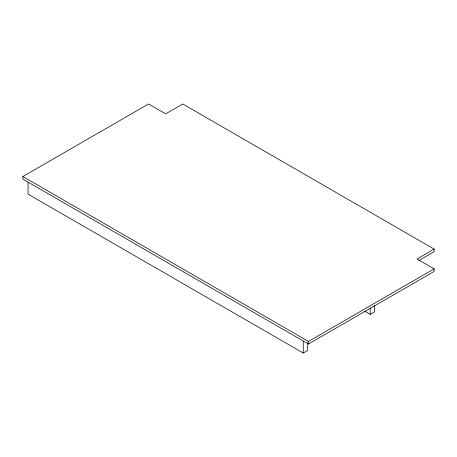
<?xml version="1.0" encoding="UTF-8"?>
<svg xmlns="http://www.w3.org/2000/svg" width="457" height="457" viewBox="0 0 457 457"><rect width="100%" height="100%" fill="white"/><g stroke="black" fill="none" stroke-linecap="round" stroke-linejoin="round"><path stroke-width="0.69" d="M434.15 249.111L417.041 258.988L434.15 268.865L434.15 271.441L308.452 344.012L22.85 179.115L22.85 176.539L148.548 103.973L165.651 113.85L182.76 103.973L434.15 249.111L434.15 251.687L418.875 260.507M22.85 176.539L308.452 341.436L434.15 268.865M28.054 182.126L28.054 194.145L303.248 353.027L307.71 350.45L307.71 342.67M364.635 311.177L370.187 314.382L374.649 311.805L374.649 305.442M370.187 308.018L370.187 314.382M308.452 341.436L308.452 344.012M303.248 341.002L303.248 353.027"/></g></svg>
